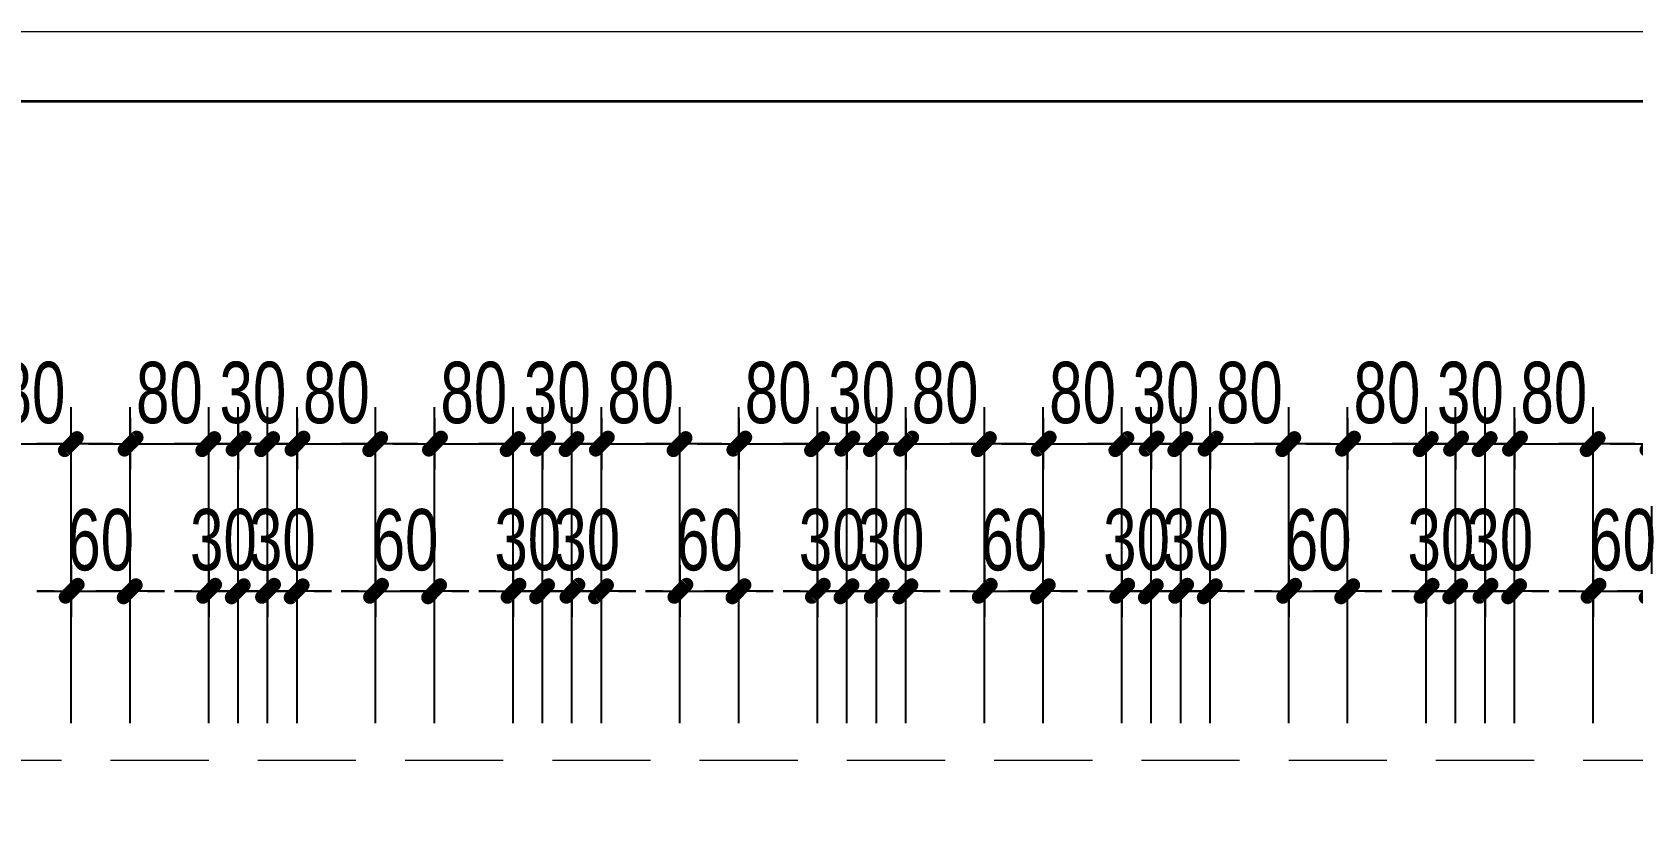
# Model space of a CAD drawing. Header units: inches. Extents: x 88947 to 296847, y 35049 to 161062.
# Drawn here: x 210032 to 211662, y 76143 to 76963 of the extents above; entities that cross this region are included whole.
import ezdxf

# ---------------------------------------------------------------- set-up
doc = ezdxf.new("R2010")
doc.units = ezdxf.units.IN
doc.header["$MEASUREMENT"] = 0
doc.header["$PDMODE"] = 1
doc.linetypes.add('DASHED', pattern=[0.75, 0.5, -0.25])
for name, color, linetype, lineweight in [('A-Dims', 145, 'Continuous', 25), ('A-Text', 30, 'Continuous', 9), ('A-Wall', 2, 'Continuous', 35), ('DIM', 7, 'Continuous', 25), ('KHUNG 2', 144, 'Continuous', 18)]:
    doc.layers.add(name, color=color, linetype=linetype, lineweight=lineweight)
doc.styles.add('VNI-HELVE-CONDENSE', font='VNARIAL.TTF', dxfattribs={"width": 0.7})
doc.dimstyles.new('TAS-50', dxfattribs={"dimscale": 25, "dimtxt": 2.5, "dimasz": 0.7, "dimexe": 1.5, "dimexo": 1.5, "dimgap": 0.8, "dimtad": 1, "dimdec": 0, "dimzin": 3, "dimdsep": 46, "dimtxsty": 'VNI-HELVE-CONDENSE', "dimblk": 'TICK', "dimcen": 2.5, "dimclrt": 71, "dimazin": 2, "dimtfac": 0.75, "dimtdec": 0, "dimtix": 1, "dimtmove": 2, "dimatfit": 2, "dimldrblk": 'TICK123', "dimfxl": 1.5, "dimtolj": 1, "dimtzin": 0, "dimarcsym": 0})

# ---------------------------------------------------------------- blocks, each defined once
blk = doc.blocks.new('khung ten')
at = {"layer": 'A-Wall', "ltscale": 0.7}
blk.add_lwpolyline([(267204.1, -219099.4), (305804.1, -219099.4), (305804.1, -190799.4), (267204.1, -190799.4)], close=True, dxfattribs=at)
at = {"layer": 'KHUNG 2', "ltscale": 0.7}
blk.add_lwpolyline([(267004.1, -219299.4), (306004.1, -219299.4), (306004.1, -190599.4), (267004.1, -190599.4)], close=True, dxfattribs=at)
blk = doc.blocks.new('TICK')
at = {"layer": 'A-Dims', "color": 1}
for p, q in [((0, 1.5), (0, -1.5)), ((-2, 0), (2, 0))]:
    blk.add_line(p, q, dxfattribs=at)
at = {"layer": 'A-Dims', "color": 1, "const_width": 0.788}
blk.add_lwpolyline([(-0.334, -0.349), (0.383, 0.378)], dxfattribs=at)
at = {"layer": 'A-Dims', "color": 1, "const_width": 0.394}
for points in [[(0.244, 0.517, -0.414214), (0.523, 0.517, -1)], [(0.523, 0.517, -0.414214), (0.523, 0.238, -1)], [(-0.473, -0.21, 0.414214), (-0.473, -0.488, 1)], [(-0.473, -0.488, 0.414214), (-0.195, -0.488, 1)]]:
    blk.add_lwpolyline(points, format="xyb", dxfattribs=at)
blk = doc.blocks.new('*D1292')
at = {"layer": 'Defpoints', "color": 0}
for p in [(210072.2, 76542.8), (209992.2, 76220.5), (210072.2, 76220.5)]:
    blk.add_point(p, dxfattribs=at)
at = {"layer": 'DIM', "color": 0, "lineweight": -2}
for p, q in [((209992.2, 76258), (209992.2, 76580.3)), ((210072.2, 76258), (210072.2, 76580.3)), ((209974.7, 76542.8), (209957.2, 76542.8)), ((209992.2, 76542.8), (210072.2, 76542.8)), ((210089.7, 76542.8), (210107.2, 76542.8))]:
    blk.add_line(p, q, dxfattribs=at)
at = {"layer": 'DIM', "color": 0, "lineweight": -2, "xscale": 17.5, "yscale": 17.5, "zscale": 17.5}
blk.add_blockref('TICK', (209992.2, 76542.8), dxfattribs=at)
at = {"layer": 'DIM', "color": 0, "lineweight": -2, "xscale": 17.5, "yscale": 17.5, "zscale": 17.5, "rotation": 180}
blk.add_blockref('TICK', (210072.2, 76542.8), dxfattribs=at)
at = {"layer": 'DIM', "color": 71, "insert": (210032.2, 76594.7), "char_height": 62.5, "attachment_point": 5, "style": 'VNI-HELVE-CONDENSE'}
blk.add_mtext('\\A1;80', dxfattribs=at)
blk = doc.blocks.new('TICK123')
at = {"layer": 'A-Dims', "color": 1}
blk.add_lwpolyline([(0.046, 0, 0, 0.84, 0), (-2.111, 0, 8.4, 8.4, 0)], format="xyseb", dxfattribs=at)
blk = doc.blocks.new('*D1293')
at = {"layer": 'Defpoints', "color": 0}
for p in [(210242.2, 76392.8), (210212.2, 76220.5), (210242.2, 76220.5)]:
    blk.add_point(p, dxfattribs=at)
at = {"layer": 'DIM', "color": 0, "lineweight": -2}
for p, q in [((210212.2, 76258), (210212.2, 76430.3)), ((210242.2, 76258), (210242.2, 76430.3)), ((210194.7, 76392.8), (210177.2, 76392.8)), ((210212.2, 76392.8), (210242.2, 76392.8)), ((210259.7, 76392.8), (210277.2, 76392.8))]:
    blk.add_line(p, q, dxfattribs=at)
at = {"layer": 'DIM', "color": 0, "lineweight": -2, "xscale": 17.5, "yscale": 17.5, "zscale": 17.5}
blk.add_blockref('TICK', (210212.2, 76392.8), dxfattribs=at)
at = {"layer": 'DIM', "color": 0, "lineweight": -2, "xscale": 17.5, "yscale": 17.5, "zscale": 17.5, "rotation": 180}
blk.add_blockref('TICK', (210242.2, 76392.8), dxfattribs=at)
at = {"layer": 'DIM', "color": 71, "insert": (210227.2, 76444.8), "char_height": 62.5, "attachment_point": 5, "style": 'VNI-HELVE-CONDENSE'}
blk.add_mtext('\\A1;30', dxfattribs=at)
blk = doc.blocks.new('*D1294')
at = {"layer": 'Defpoints', "color": 0}
for p in [(210302.2, 76392.8), (210272.2, 76220.5), (210302.2, 76220.5)]:
    blk.add_point(p, dxfattribs=at)
at = {"layer": 'DIM', "color": 0, "lineweight": -2}
for p, q in [((210272.2, 76258), (210272.2, 76430.3)), ((210302.2, 76258), (210302.2, 76430.3)), ((210254.7, 76392.8), (210237.2, 76392.8)), ((210272.2, 76392.8), (210302.2, 76392.8)), ((210319.7, 76392.8), (210337.2, 76392.8))]:
    blk.add_line(p, q, dxfattribs=at)
at = {"layer": 'DIM', "color": 0, "lineweight": -2, "xscale": 17.5, "yscale": 17.5, "zscale": 17.5}
blk.add_blockref('TICK', (210272.2, 76392.8), dxfattribs=at)
at = {"layer": 'DIM', "color": 0, "lineweight": -2, "xscale": 17.5, "yscale": 17.5, "zscale": 17.5, "rotation": 180}
blk.add_blockref('TICK', (210302.2, 76392.8), dxfattribs=at)
at = {"layer": 'DIM', "color": 71, "insert": (210287.2, 76444.8), "char_height": 62.5, "attachment_point": 5, "style": 'VNI-HELVE-CONDENSE'}
blk.add_mtext('\\A1;30', dxfattribs=at)
blk = doc.blocks.new('*D1295')
at = {"layer": 'Defpoints', "color": 0}
for p in [(210382.2, 76542.8), (210302.2, 76220.5), (210382.2, 76220.5)]:
    blk.add_point(p, dxfattribs=at)
at = {"layer": 'DIM', "color": 0, "lineweight": -2}
for p, q in [((210302.2, 76258), (210302.2, 76580.3)), ((210382.2, 76258), (210382.2, 76580.3)), ((210284.7, 76542.8), (210267.2, 76542.8)), ((210302.2, 76542.8), (210382.2, 76542.8)), ((210399.7, 76542.8), (210417.2, 76542.8))]:
    blk.add_line(p, q, dxfattribs=at)
at = {"layer": 'DIM', "color": 0, "lineweight": -2, "xscale": 17.5, "yscale": 17.5, "zscale": 17.5}
blk.add_blockref('TICK', (210302.2, 76542.8), dxfattribs=at)
at = {"layer": 'DIM', "color": 0, "lineweight": -2, "xscale": 17.5, "yscale": 17.5, "zscale": 17.5, "rotation": 180}
blk.add_blockref('TICK', (210382.2, 76542.8), dxfattribs=at)
at = {"layer": 'DIM', "color": 71, "insert": (210342.2, 76594.7), "char_height": 62.5, "attachment_point": 5, "style": 'VNI-HELVE-CONDENSE'}
blk.add_mtext('\\A1;80', dxfattribs=at)
blk = doc.blocks.new('*D1296')
at = {"layer": 'Defpoints', "color": 0}
for p in [(210552.2, 76392.8), (210522.2, 76220.5), (210552.2, 76220.5)]:
    blk.add_point(p, dxfattribs=at)
at = {"layer": 'DIM', "color": 0, "lineweight": -2}
for p, q in [((210522.2, 76258), (210522.2, 76430.3)), ((210552.2, 76258), (210552.2, 76430.3)), ((210504.7, 76392.8), (210487.2, 76392.8)), ((210522.2, 76392.8), (210552.2, 76392.8)), ((210569.7, 76392.8), (210587.2, 76392.8))]:
    blk.add_line(p, q, dxfattribs=at)
at = {"layer": 'DIM', "color": 0, "lineweight": -2, "xscale": 17.5, "yscale": 17.5, "zscale": 17.5}
blk.add_blockref('TICK', (210522.2, 76392.8), dxfattribs=at)
at = {"layer": 'DIM', "color": 0, "lineweight": -2, "xscale": 17.5, "yscale": 17.5, "zscale": 17.5, "rotation": 180}
blk.add_blockref('TICK', (210552.2, 76392.8), dxfattribs=at)
at = {"layer": 'DIM', "color": 71, "insert": (210537.2, 76444.8), "char_height": 62.5, "attachment_point": 5, "style": 'VNI-HELVE-CONDENSE'}
blk.add_mtext('\\A1;30', dxfattribs=at)
blk = doc.blocks.new('*D1297')
at = {"layer": 'Defpoints', "color": 0}
for p in [(210612.2, 76392.8), (210582.2, 76220.5), (210612.2, 76220.5)]:
    blk.add_point(p, dxfattribs=at)
at = {"layer": 'DIM', "color": 0, "lineweight": -2}
for p, q in [((210582.2, 76258), (210582.2, 76430.3)), ((210612.2, 76258), (210612.2, 76430.3)), ((210564.7, 76392.8), (210547.2, 76392.8)), ((210582.2, 76392.8), (210612.2, 76392.8)), ((210629.7, 76392.8), (210647.2, 76392.8))]:
    blk.add_line(p, q, dxfattribs=at)
at = {"layer": 'DIM', "color": 0, "lineweight": -2, "xscale": 17.5, "yscale": 17.5, "zscale": 17.5}
blk.add_blockref('TICK', (210582.2, 76392.8), dxfattribs=at)
at = {"layer": 'DIM', "color": 0, "lineweight": -2, "xscale": 17.5, "yscale": 17.5, "zscale": 17.5, "rotation": 180}
blk.add_blockref('TICK', (210612.2, 76392.8), dxfattribs=at)
at = {"layer": 'DIM', "color": 71, "insert": (210597.2, 76444.8), "char_height": 62.5, "attachment_point": 5, "style": 'VNI-HELVE-CONDENSE'}
blk.add_mtext('\\A1;30', dxfattribs=at)
blk = doc.blocks.new('*D1298')
at = {"layer": 'Defpoints', "color": 0}
for p in [(210692.2, 76542.8), (210612.2, 76220.5), (210692.2, 76220.5)]:
    blk.add_point(p, dxfattribs=at)
at = {"layer": 'DIM', "color": 0, "lineweight": -2}
for p, q in [((210612.2, 76258), (210612.2, 76580.3)), ((210692.2, 76258), (210692.2, 76580.3)), ((210594.7, 76542.8), (210577.2, 76542.8)), ((210612.2, 76542.8), (210692.2, 76542.8)), ((210709.7, 76542.8), (210727.2, 76542.8))]:
    blk.add_line(p, q, dxfattribs=at)
at = {"layer": 'DIM', "color": 0, "lineweight": -2, "xscale": 17.5, "yscale": 17.5, "zscale": 17.5}
blk.add_blockref('TICK', (210612.2, 76542.8), dxfattribs=at)
at = {"layer": 'DIM', "color": 0, "lineweight": -2, "xscale": 17.5, "yscale": 17.5, "zscale": 17.5, "rotation": 180}
blk.add_blockref('TICK', (210692.2, 76542.8), dxfattribs=at)
at = {"layer": 'DIM', "color": 71, "insert": (210652.2, 76594.7), "char_height": 62.5, "attachment_point": 5, "style": 'VNI-HELVE-CONDENSE'}
blk.add_mtext('\\A1;80', dxfattribs=at)
blk = doc.blocks.new('*D1299')
at = {"layer": 'Defpoints', "color": 0}
for p in [(210862.2, 76392.8), (210832.2, 76220.5), (210862.2, 76220.5)]:
    blk.add_point(p, dxfattribs=at)
at = {"layer": 'DIM', "color": 0, "lineweight": -2}
for p, q in [((210832.2, 76258), (210832.2, 76430.3)), ((210862.2, 76258), (210862.2, 76430.3)), ((210814.7, 76392.8), (210797.2, 76392.8)), ((210832.2, 76392.8), (210862.2, 76392.8)), ((210879.7, 76392.8), (210897.2, 76392.8))]:
    blk.add_line(p, q, dxfattribs=at)
at = {"layer": 'DIM', "color": 0, "lineweight": -2, "xscale": 17.5, "yscale": 17.5, "zscale": 17.5}
blk.add_blockref('TICK', (210832.2, 76392.8), dxfattribs=at)
at = {"layer": 'DIM', "color": 0, "lineweight": -2, "xscale": 17.5, "yscale": 17.5, "zscale": 17.5, "rotation": 180}
blk.add_blockref('TICK', (210862.2, 76392.8), dxfattribs=at)
at = {"layer": 'DIM', "color": 71, "insert": (210847.2, 76444.8), "char_height": 62.5, "attachment_point": 5, "style": 'VNI-HELVE-CONDENSE'}
blk.add_mtext('\\A1;30', dxfattribs=at)
blk = doc.blocks.new('*D1300')
at = {"layer": 'Defpoints', "color": 0}
for p in [(210922.2, 76392.8), (210892.2, 76220.5), (210922.2, 76220.5)]:
    blk.add_point(p, dxfattribs=at)
at = {"layer": 'DIM', "color": 0, "lineweight": -2}
for p, q in [((210892.2, 76258), (210892.2, 76430.3)), ((210922.2, 76258), (210922.2, 76430.3)), ((210874.7, 76392.8), (210857.2, 76392.8)), ((210892.2, 76392.8), (210922.2, 76392.8)), ((210939.7, 76392.8), (210957.2, 76392.8))]:
    blk.add_line(p, q, dxfattribs=at)
at = {"layer": 'DIM', "color": 0, "lineweight": -2, "xscale": 17.5, "yscale": 17.5, "zscale": 17.5}
blk.add_blockref('TICK', (210892.2, 76392.8), dxfattribs=at)
at = {"layer": 'DIM', "color": 0, "lineweight": -2, "xscale": 17.5, "yscale": 17.5, "zscale": 17.5, "rotation": 180}
blk.add_blockref('TICK', (210922.2, 76392.8), dxfattribs=at)
at = {"layer": 'DIM', "color": 71, "insert": (210907.2, 76444.8), "char_height": 62.5, "attachment_point": 5, "style": 'VNI-HELVE-CONDENSE'}
blk.add_mtext('\\A1;30', dxfattribs=at)
blk = doc.blocks.new('*D1301')
at = {"layer": 'Defpoints', "color": 0}
for p in [(211002.2, 76542.8), (210922.2, 76220.5), (211002.2, 76220.5)]:
    blk.add_point(p, dxfattribs=at)
at = {"layer": 'DIM', "color": 0, "lineweight": -2}
for p, q in [((210922.2, 76258), (210922.2, 76580.3)), ((211002.2, 76258), (211002.2, 76580.3)), ((210904.7, 76542.8), (210887.2, 76542.8)), ((210922.2, 76542.8), (211002.2, 76542.8)), ((211019.7, 76542.8), (211037.2, 76542.8))]:
    blk.add_line(p, q, dxfattribs=at)
at = {"layer": 'DIM', "color": 0, "lineweight": -2, "xscale": 17.5, "yscale": 17.5, "zscale": 17.5}
blk.add_blockref('TICK', (210922.2, 76542.8), dxfattribs=at)
at = {"layer": 'DIM', "color": 0, "lineweight": -2, "xscale": 17.5, "yscale": 17.5, "zscale": 17.5, "rotation": 180}
blk.add_blockref('TICK', (211002.2, 76542.8), dxfattribs=at)
at = {"layer": 'DIM', "color": 71, "insert": (210962.2, 76594.7), "char_height": 62.5, "attachment_point": 5, "style": 'VNI-HELVE-CONDENSE'}
blk.add_mtext('\\A1;80', dxfattribs=at)
blk = doc.blocks.new('*D1302')
at = {"layer": 'Defpoints', "color": 0}
for p in [(211172.2, 76392.8), (211142.2, 76220.5), (211172.2, 76220.5)]:
    blk.add_point(p, dxfattribs=at)
at = {"layer": 'DIM', "color": 0, "lineweight": -2}
for p, q in [((211142.2, 76258), (211142.2, 76430.3)), ((211172.2, 76258), (211172.2, 76430.3)), ((211124.7, 76392.8), (211107.2, 76392.8)), ((211142.2, 76392.8), (211172.2, 76392.8)), ((211189.7, 76392.8), (211207.2, 76392.8))]:
    blk.add_line(p, q, dxfattribs=at)
at = {"layer": 'DIM', "color": 0, "lineweight": -2, "xscale": 17.5, "yscale": 17.5, "zscale": 17.5}
blk.add_blockref('TICK', (211142.2, 76392.8), dxfattribs=at)
at = {"layer": 'DIM', "color": 0, "lineweight": -2, "xscale": 17.5, "yscale": 17.5, "zscale": 17.5, "rotation": 180}
blk.add_blockref('TICK', (211172.2, 76392.8), dxfattribs=at)
at = {"layer": 'DIM', "color": 71, "insert": (211157.2, 76444.8), "char_height": 62.5, "attachment_point": 5, "style": 'VNI-HELVE-CONDENSE'}
blk.add_mtext('\\A1;30', dxfattribs=at)
blk = doc.blocks.new('*D1303')
at = {"layer": 'Defpoints', "color": 0}
for p in [(211232.2, 76392.8), (211202.2, 76220.5), (211232.2, 76220.5)]:
    blk.add_point(p, dxfattribs=at)
at = {"layer": 'DIM', "color": 0, "lineweight": -2}
for p, q in [((211202.2, 76258), (211202.2, 76430.3)), ((211232.2, 76258), (211232.2, 76430.3)), ((211184.7, 76392.8), (211167.2, 76392.8)), ((211202.2, 76392.8), (211232.2, 76392.8)), ((211249.7, 76392.8), (211267.2, 76392.8))]:
    blk.add_line(p, q, dxfattribs=at)
at = {"layer": 'DIM', "color": 0, "lineweight": -2, "xscale": 17.5, "yscale": 17.5, "zscale": 17.5}
blk.add_blockref('TICK', (211202.2, 76392.8), dxfattribs=at)
at = {"layer": 'DIM', "color": 0, "lineweight": -2, "xscale": 17.5, "yscale": 17.5, "zscale": 17.5, "rotation": 180}
blk.add_blockref('TICK', (211232.2, 76392.8), dxfattribs=at)
at = {"layer": 'DIM', "color": 71, "insert": (211217.2, 76444.8), "char_height": 62.5, "attachment_point": 5, "style": 'VNI-HELVE-CONDENSE'}
blk.add_mtext('\\A1;30', dxfattribs=at)
blk = doc.blocks.new('*D1304')
at = {"layer": 'Defpoints', "color": 0}
for p in [(211312.2, 76542.8), (211232.2, 76220.5), (211312.2, 76220.5)]:
    blk.add_point(p, dxfattribs=at)
at = {"layer": 'DIM', "color": 0, "lineweight": -2}
for p, q in [((211232.2, 76258), (211232.2, 76580.3)), ((211312.2, 76258), (211312.2, 76580.3)), ((211214.7, 76542.8), (211197.2, 76542.8)), ((211232.2, 76542.8), (211312.2, 76542.8)), ((211329.7, 76542.8), (211347.2, 76542.8))]:
    blk.add_line(p, q, dxfattribs=at)
at = {"layer": 'DIM', "color": 0, "lineweight": -2, "xscale": 17.5, "yscale": 17.5, "zscale": 17.5}
blk.add_blockref('TICK', (211232.2, 76542.8), dxfattribs=at)
at = {"layer": 'DIM', "color": 0, "lineweight": -2, "xscale": 17.5, "yscale": 17.5, "zscale": 17.5, "rotation": 180}
blk.add_blockref('TICK', (211312.2, 76542.8), dxfattribs=at)
at = {"layer": 'DIM', "color": 71, "insert": (211272.2, 76594.7), "char_height": 62.5, "attachment_point": 5, "style": 'VNI-HELVE-CONDENSE'}
blk.add_mtext('\\A1;80', dxfattribs=at)
blk = doc.blocks.new('*D1305')
at = {"layer": 'Defpoints', "color": 0}
for p in [(211482.2, 76392.8), (211452.2, 76220.5), (211482.2, 76220.5)]:
    blk.add_point(p, dxfattribs=at)
at = {"layer": 'DIM', "color": 0, "lineweight": -2}
for p, q in [((211452.2, 76258), (211452.2, 76430.3)), ((211482.2, 76258), (211482.2, 76430.3)), ((211434.7, 76392.8), (211417.2, 76392.8)), ((211452.2, 76392.8), (211482.2, 76392.8)), ((211499.7, 76392.8), (211517.2, 76392.8))]:
    blk.add_line(p, q, dxfattribs=at)
at = {"layer": 'DIM', "color": 0, "lineweight": -2, "xscale": 17.5, "yscale": 17.5, "zscale": 17.5}
blk.add_blockref('TICK', (211452.2, 76392.8), dxfattribs=at)
at = {"layer": 'DIM', "color": 0, "lineweight": -2, "xscale": 17.5, "yscale": 17.5, "zscale": 17.5, "rotation": 180}
blk.add_blockref('TICK', (211482.2, 76392.8), dxfattribs=at)
at = {"layer": 'DIM', "color": 71, "insert": (211467.2, 76444.8), "char_height": 62.5, "attachment_point": 5, "style": 'VNI-HELVE-CONDENSE'}
blk.add_mtext('\\A1;30', dxfattribs=at)
blk = doc.blocks.new('*D1306')
at = {"layer": 'Defpoints', "color": 0}
for p in [(211542.2, 76392.8), (211512.2, 76220.5), (211542.2, 76220.5)]:
    blk.add_point(p, dxfattribs=at)
at = {"layer": 'DIM', "color": 0, "lineweight": -2}
for p, q in [((211512.2, 76258), (211512.2, 76430.3)), ((211542.2, 76258), (211542.2, 76430.3)), ((211494.7, 76392.8), (211477.2, 76392.8)), ((211512.2, 76392.8), (211542.2, 76392.8)), ((211559.7, 76392.8), (211577.2, 76392.8))]:
    blk.add_line(p, q, dxfattribs=at)
at = {"layer": 'DIM', "color": 0, "lineweight": -2, "xscale": 17.5, "yscale": 17.5, "zscale": 17.5}
blk.add_blockref('TICK', (211512.2, 76392.8), dxfattribs=at)
at = {"layer": 'DIM', "color": 0, "lineweight": -2, "xscale": 17.5, "yscale": 17.5, "zscale": 17.5, "rotation": 180}
blk.add_blockref('TICK', (211542.2, 76392.8), dxfattribs=at)
at = {"layer": 'DIM', "color": 71, "insert": (211527.2, 76444.8), "char_height": 62.5, "attachment_point": 5, "style": 'VNI-HELVE-CONDENSE'}
blk.add_mtext('\\A1;30', dxfattribs=at)
blk = doc.blocks.new('*D1307')
at = {"layer": 'Defpoints', "color": 0}
for p in [(211622.2, 76542.8), (211542.2, 76220.5), (211622.2, 76220.5)]:
    blk.add_point(p, dxfattribs=at)
at = {"layer": 'DIM', "color": 0, "lineweight": -2}
for p, q in [((211542.2, 76258), (211542.2, 76580.3)), ((211622.2, 76258), (211622.2, 76580.3)), ((211524.7, 76542.8), (211507.2, 76542.8)), ((211542.2, 76542.8), (211622.2, 76542.8)), ((211639.7, 76542.8), (211657.2, 76542.8))]:
    blk.add_line(p, q, dxfattribs=at)
at = {"layer": 'DIM', "color": 0, "lineweight": -2, "xscale": 17.5, "yscale": 17.5, "zscale": 17.5}
blk.add_blockref('TICK', (211542.2, 76542.8), dxfattribs=at)
at = {"layer": 'DIM', "color": 0, "lineweight": -2, "xscale": 17.5, "yscale": 17.5, "zscale": 17.5, "rotation": 180}
blk.add_blockref('TICK', (211622.2, 76542.8), dxfattribs=at)
at = {"layer": 'DIM', "color": 71, "insert": (211582.2, 76594.7), "char_height": 62.5, "attachment_point": 5, "style": 'VNI-HELVE-CONDENSE'}
blk.add_mtext('\\A1;80', dxfattribs=at)
blk = doc.blocks.new('*D1320')
at = {"layer": 'Defpoints', "color": 0}
for p in [(210132.2, 76392.8), (210072.2, 76220.5), (210132.2, 76220.5)]:
    blk.add_point(p, dxfattribs=at)
at = {"layer": 'DIM', "color": 0, "lineweight": -2}
for p, q in [((210072.2, 76258), (210072.2, 76430.3)), ((210132.2, 76258), (210132.2, 76430.3)), ((210054.7, 76392.8), (210037.2, 76392.8)), ((210072.2, 76392.8), (210132.2, 76392.8)), ((210149.7, 76392.8), (210167.2, 76392.8))]:
    blk.add_line(p, q, dxfattribs=at)
at = {"layer": 'DIM', "color": 0, "lineweight": -2, "xscale": 17.5, "yscale": 17.5, "zscale": 17.5}
blk.add_blockref('TICK', (210072.2, 76392.8), dxfattribs=at)
at = {"layer": 'DIM', "color": 0, "lineweight": -2, "xscale": 17.5, "yscale": 17.5, "zscale": 17.5, "rotation": 180}
blk.add_blockref('TICK', (210132.2, 76392.8), dxfattribs=at)
at = {"layer": 'DIM', "color": 71, "insert": (210102.2, 76444.7), "char_height": 62.5, "attachment_point": 5, "style": 'VNI-HELVE-CONDENSE'}
blk.add_mtext('\\A1;60', dxfattribs=at)
blk = doc.blocks.new('*D1321')
at = {"layer": 'Defpoints', "color": 0}
for p in [(210272.2, 76542.8), (210242.2, 76220.5), (210272.2, 76220.5)]:
    blk.add_point(p, dxfattribs=at)
at = {"layer": 'DIM', "color": 0, "lineweight": -2}
for p, q in [((210242.2, 76258), (210242.2, 76580.3)), ((210272.2, 76258), (210272.2, 76580.3)), ((210224.7, 76542.8), (210207.2, 76542.8)), ((210242.2, 76542.8), (210272.2, 76542.8)), ((210289.7, 76542.8), (210307.2, 76542.8))]:
    blk.add_line(p, q, dxfattribs=at)
at = {"layer": 'DIM', "color": 0, "lineweight": -2, "xscale": 17.5, "yscale": 17.5, "zscale": 17.5}
blk.add_blockref('TICK', (210242.2, 76542.8), dxfattribs=at)
at = {"layer": 'DIM', "color": 0, "lineweight": -2, "xscale": 17.5, "yscale": 17.5, "zscale": 17.5, "rotation": 180}
blk.add_blockref('TICK', (210272.2, 76542.8), dxfattribs=at)
at = {"layer": 'DIM', "color": 71, "insert": (210257.2, 76594.8), "char_height": 62.5, "attachment_point": 5, "style": 'VNI-HELVE-CONDENSE'}
blk.add_mtext('\\A1;30', dxfattribs=at)
blk = doc.blocks.new('*D1322')
at = {"layer": 'Defpoints', "color": 0}
for p in [(210212.2, 76542.8), (210132.2, 76220.5), (210212.2, 76220.5)]:
    blk.add_point(p, dxfattribs=at)
at = {"layer": 'DIM', "color": 0, "lineweight": -2}
for p, q in [((210132.2, 76258), (210132.2, 76580.3)), ((210212.2, 76258), (210212.2, 76580.3)), ((210114.7, 76542.8), (210097.2, 76542.8)), ((210132.2, 76542.8), (210212.2, 76542.8)), ((210229.7, 76542.8), (210247.2, 76542.8))]:
    blk.add_line(p, q, dxfattribs=at)
at = {"layer": 'DIM', "color": 0, "lineweight": -2, "xscale": 17.5, "yscale": 17.5, "zscale": 17.5}
blk.add_blockref('TICK', (210132.2, 76542.8), dxfattribs=at)
at = {"layer": 'DIM', "color": 0, "lineweight": -2, "xscale": 17.5, "yscale": 17.5, "zscale": 17.5, "rotation": 180}
blk.add_blockref('TICK', (210212.2, 76542.8), dxfattribs=at)
at = {"layer": 'DIM', "color": 71, "insert": (210172.2, 76594.7), "char_height": 62.5, "attachment_point": 5, "style": 'VNI-HELVE-CONDENSE'}
blk.add_mtext('\\A1;80', dxfattribs=at)
blk = doc.blocks.new('*D1323')
at = {"layer": 'Defpoints', "color": 0}
for p in [(210442.2, 76392.8), (210382.2, 76220.5), (210442.2, 76220.5)]:
    blk.add_point(p, dxfattribs=at)
at = {"layer": 'DIM', "color": 0, "lineweight": -2}
for p, q in [((210382.2, 76258), (210382.2, 76430.3)), ((210442.2, 76258), (210442.2, 76430.3)), ((210364.7, 76392.8), (210347.2, 76392.8)), ((210382.2, 76392.8), (210442.2, 76392.8)), ((210459.7, 76392.8), (210477.2, 76392.8))]:
    blk.add_line(p, q, dxfattribs=at)
at = {"layer": 'DIM', "color": 0, "lineweight": -2, "xscale": 17.5, "yscale": 17.5, "zscale": 17.5}
blk.add_blockref('TICK', (210382.2, 76392.8), dxfattribs=at)
at = {"layer": 'DIM', "color": 0, "lineweight": -2, "xscale": 17.5, "yscale": 17.5, "zscale": 17.5, "rotation": 180}
blk.add_blockref('TICK', (210442.2, 76392.8), dxfattribs=at)
at = {"layer": 'DIM', "color": 71, "insert": (210412.2, 76444.7), "char_height": 62.5, "attachment_point": 5, "style": 'VNI-HELVE-CONDENSE'}
blk.add_mtext('\\A1;60', dxfattribs=at)
blk = doc.blocks.new('*D1324')
at = {"layer": 'Defpoints', "color": 0}
for p in [(210582.2, 76542.8), (210552.2, 76220.5), (210582.2, 76220.5)]:
    blk.add_point(p, dxfattribs=at)
at = {"layer": 'DIM', "color": 0, "lineweight": -2}
for p, q in [((210552.2, 76258), (210552.2, 76580.3)), ((210582.2, 76258), (210582.2, 76580.3)), ((210534.7, 76542.8), (210517.2, 76542.8)), ((210552.2, 76542.8), (210582.2, 76542.8)), ((210599.7, 76542.8), (210617.2, 76542.8))]:
    blk.add_line(p, q, dxfattribs=at)
at = {"layer": 'DIM', "color": 0, "lineweight": -2, "xscale": 17.5, "yscale": 17.5, "zscale": 17.5}
blk.add_blockref('TICK', (210552.2, 76542.8), dxfattribs=at)
at = {"layer": 'DIM', "color": 0, "lineweight": -2, "xscale": 17.5, "yscale": 17.5, "zscale": 17.5, "rotation": 180}
blk.add_blockref('TICK', (210582.2, 76542.8), dxfattribs=at)
at = {"layer": 'DIM', "color": 71, "insert": (210567.2, 76594.8), "char_height": 62.5, "attachment_point": 5, "style": 'VNI-HELVE-CONDENSE'}
blk.add_mtext('\\A1;30', dxfattribs=at)
blk = doc.blocks.new('*D1325')
at = {"layer": 'Defpoints', "color": 0}
for p in [(210522.2, 76542.8), (210442.2, 76220.5), (210522.2, 76220.5)]:
    blk.add_point(p, dxfattribs=at)
at = {"layer": 'DIM', "color": 0, "lineweight": -2}
for p, q in [((210442.2, 76258), (210442.2, 76580.3)), ((210522.2, 76258), (210522.2, 76580.3)), ((210424.7, 76542.8), (210407.2, 76542.8)), ((210442.2, 76542.8), (210522.2, 76542.8)), ((210539.7, 76542.8), (210557.2, 76542.8))]:
    blk.add_line(p, q, dxfattribs=at)
at = {"layer": 'DIM', "color": 0, "lineweight": -2, "xscale": 17.5, "yscale": 17.5, "zscale": 17.5}
blk.add_blockref('TICK', (210442.2, 76542.8), dxfattribs=at)
at = {"layer": 'DIM', "color": 0, "lineweight": -2, "xscale": 17.5, "yscale": 17.5, "zscale": 17.5, "rotation": 180}
blk.add_blockref('TICK', (210522.2, 76542.8), dxfattribs=at)
at = {"layer": 'DIM', "color": 71, "insert": (210482.2, 76594.7), "char_height": 62.5, "attachment_point": 5, "style": 'VNI-HELVE-CONDENSE'}
blk.add_mtext('\\A1;80', dxfattribs=at)
blk = doc.blocks.new('*D1326')
at = {"layer": 'Defpoints', "color": 0}
for p in [(210752.2, 76392.8), (210692.2, 76220.5), (210752.2, 76220.5)]:
    blk.add_point(p, dxfattribs=at)
at = {"layer": 'DIM', "color": 0, "lineweight": -2}
for p, q in [((210692.2, 76258), (210692.2, 76430.3)), ((210752.2, 76258), (210752.2, 76430.3)), ((210674.7, 76392.8), (210657.2, 76392.8)), ((210692.2, 76392.8), (210752.2, 76392.8)), ((210769.7, 76392.8), (210787.2, 76392.8))]:
    blk.add_line(p, q, dxfattribs=at)
at = {"layer": 'DIM', "color": 0, "lineweight": -2, "xscale": 17.5, "yscale": 17.5, "zscale": 17.5}
blk.add_blockref('TICK', (210692.2, 76392.8), dxfattribs=at)
at = {"layer": 'DIM', "color": 0, "lineweight": -2, "xscale": 17.5, "yscale": 17.5, "zscale": 17.5, "rotation": 180}
blk.add_blockref('TICK', (210752.2, 76392.8), dxfattribs=at)
at = {"layer": 'DIM', "color": 71, "insert": (210722.2, 76444.7), "char_height": 62.5, "attachment_point": 5, "style": 'VNI-HELVE-CONDENSE'}
blk.add_mtext('\\A1;60', dxfattribs=at)
blk = doc.blocks.new('*D1327')
at = {"layer": 'Defpoints', "color": 0}
for p in [(210892.2, 76542.8), (210862.2, 76220.5), (210892.2, 76220.5)]:
    blk.add_point(p, dxfattribs=at)
at = {"layer": 'DIM', "color": 0, "lineweight": -2}
for p, q in [((210862.2, 76258), (210862.2, 76580.3)), ((210892.2, 76258), (210892.2, 76580.3)), ((210844.7, 76542.8), (210827.2, 76542.8)), ((210862.2, 76542.8), (210892.2, 76542.8)), ((210909.7, 76542.8), (210927.2, 76542.8))]:
    blk.add_line(p, q, dxfattribs=at)
at = {"layer": 'DIM', "color": 0, "lineweight": -2, "xscale": 17.5, "yscale": 17.5, "zscale": 17.5}
blk.add_blockref('TICK', (210862.2, 76542.8), dxfattribs=at)
at = {"layer": 'DIM', "color": 0, "lineweight": -2, "xscale": 17.5, "yscale": 17.5, "zscale": 17.5, "rotation": 180}
blk.add_blockref('TICK', (210892.2, 76542.8), dxfattribs=at)
at = {"layer": 'DIM', "color": 71, "insert": (210877.2, 76594.8), "char_height": 62.5, "attachment_point": 5, "style": 'VNI-HELVE-CONDENSE'}
blk.add_mtext('\\A1;30', dxfattribs=at)
blk = doc.blocks.new('*D1328')
at = {"layer": 'Defpoints', "color": 0}
for p in [(210832.2, 76542.8), (210752.2, 76220.5), (210832.2, 76220.5)]:
    blk.add_point(p, dxfattribs=at)
at = {"layer": 'DIM', "color": 0, "lineweight": -2}
for p, q in [((210752.2, 76258), (210752.2, 76580.3)), ((210832.2, 76258), (210832.2, 76580.3)), ((210734.7, 76542.8), (210717.2, 76542.8)), ((210752.2, 76542.8), (210832.2, 76542.8)), ((210849.7, 76542.8), (210867.2, 76542.8))]:
    blk.add_line(p, q, dxfattribs=at)
at = {"layer": 'DIM', "color": 0, "lineweight": -2, "xscale": 17.5, "yscale": 17.5, "zscale": 17.5}
blk.add_blockref('TICK', (210752.2, 76542.8), dxfattribs=at)
at = {"layer": 'DIM', "color": 0, "lineweight": -2, "xscale": 17.5, "yscale": 17.5, "zscale": 17.5, "rotation": 180}
blk.add_blockref('TICK', (210832.2, 76542.8), dxfattribs=at)
at = {"layer": 'DIM', "color": 71, "insert": (210792.2, 76594.7), "char_height": 62.5, "attachment_point": 5, "style": 'VNI-HELVE-CONDENSE'}
blk.add_mtext('\\A1;80', dxfattribs=at)
blk = doc.blocks.new('*D1329')
at = {"layer": 'Defpoints', "color": 0}
for p in [(211062.2, 76392.8), (211002.2, 76220.5), (211062.2, 76220.5)]:
    blk.add_point(p, dxfattribs=at)
at = {"layer": 'DIM', "color": 0, "lineweight": -2}
for p, q in [((211002.2, 76258), (211002.2, 76430.3)), ((211062.2, 76258), (211062.2, 76430.3)), ((210984.7, 76392.8), (210967.2, 76392.8)), ((211002.2, 76392.8), (211062.2, 76392.8)), ((211079.7, 76392.8), (211097.2, 76392.8))]:
    blk.add_line(p, q, dxfattribs=at)
at = {"layer": 'DIM', "color": 0, "lineweight": -2, "xscale": 17.5, "yscale": 17.5, "zscale": 17.5}
blk.add_blockref('TICK', (211002.2, 76392.8), dxfattribs=at)
at = {"layer": 'DIM', "color": 0, "lineweight": -2, "xscale": 17.5, "yscale": 17.5, "zscale": 17.5, "rotation": 180}
blk.add_blockref('TICK', (211062.2, 76392.8), dxfattribs=at)
at = {"layer": 'DIM', "color": 71, "insert": (211032.2, 76444.7), "char_height": 62.5, "attachment_point": 5, "style": 'VNI-HELVE-CONDENSE'}
blk.add_mtext('\\A1;60', dxfattribs=at)
blk = doc.blocks.new('*D1330')
at = {"layer": 'Defpoints', "color": 0}
for p in [(211202.2, 76542.8), (211172.2, 76220.5), (211202.2, 76220.5)]:
    blk.add_point(p, dxfattribs=at)
at = {"layer": 'DIM', "color": 0, "lineweight": -2}
for p, q in [((211172.2, 76258), (211172.2, 76580.3)), ((211202.2, 76258), (211202.2, 76580.3)), ((211154.7, 76542.8), (211137.2, 76542.8)), ((211172.2, 76542.8), (211202.2, 76542.8)), ((211219.7, 76542.8), (211237.2, 76542.8))]:
    blk.add_line(p, q, dxfattribs=at)
at = {"layer": 'DIM', "color": 0, "lineweight": -2, "xscale": 17.5, "yscale": 17.5, "zscale": 17.5}
blk.add_blockref('TICK', (211172.2, 76542.8), dxfattribs=at)
at = {"layer": 'DIM', "color": 0, "lineweight": -2, "xscale": 17.5, "yscale": 17.5, "zscale": 17.5, "rotation": 180}
blk.add_blockref('TICK', (211202.2, 76542.8), dxfattribs=at)
at = {"layer": 'DIM', "color": 71, "insert": (211187.2, 76594.8), "char_height": 62.5, "attachment_point": 5, "style": 'VNI-HELVE-CONDENSE'}
blk.add_mtext('\\A1;30', dxfattribs=at)
blk = doc.blocks.new('*D1331')
at = {"layer": 'Defpoints', "color": 0}
for p in [(211142.2, 76542.8), (211062.2, 76220.5), (211142.2, 76220.5)]:
    blk.add_point(p, dxfattribs=at)
at = {"layer": 'DIM', "color": 0, "lineweight": -2}
for p, q in [((211062.2, 76258), (211062.2, 76580.3)), ((211142.2, 76258), (211142.2, 76580.3)), ((211044.7, 76542.8), (211027.2, 76542.8)), ((211062.2, 76542.8), (211142.2, 76542.8)), ((211159.7, 76542.8), (211177.2, 76542.8))]:
    blk.add_line(p, q, dxfattribs=at)
at = {"layer": 'DIM', "color": 0, "lineweight": -2, "xscale": 17.5, "yscale": 17.5, "zscale": 17.5}
blk.add_blockref('TICK', (211062.2, 76542.8), dxfattribs=at)
at = {"layer": 'DIM', "color": 0, "lineweight": -2, "xscale": 17.5, "yscale": 17.5, "zscale": 17.5, "rotation": 180}
blk.add_blockref('TICK', (211142.2, 76542.8), dxfattribs=at)
at = {"layer": 'DIM', "color": 71, "insert": (211102.2, 76594.7), "char_height": 62.5, "attachment_point": 5, "style": 'VNI-HELVE-CONDENSE'}
blk.add_mtext('\\A1;80', dxfattribs=at)
blk = doc.blocks.new('*D1332')
at = {"layer": 'Defpoints', "color": 0}
for p in [(211372.2, 76392.8), (211312.2, 76220.5), (211372.2, 76220.5)]:
    blk.add_point(p, dxfattribs=at)
at = {"layer": 'DIM', "color": 0, "lineweight": -2}
for p, q in [((211312.2, 76258), (211312.2, 76430.3)), ((211372.2, 76258), (211372.2, 76430.3)), ((211294.7, 76392.8), (211277.2, 76392.8)), ((211312.2, 76392.8), (211372.2, 76392.8)), ((211389.7, 76392.8), (211407.2, 76392.8))]:
    blk.add_line(p, q, dxfattribs=at)
at = {"layer": 'DIM', "color": 0, "lineweight": -2, "xscale": 17.5, "yscale": 17.5, "zscale": 17.5}
blk.add_blockref('TICK', (211312.2, 76392.8), dxfattribs=at)
at = {"layer": 'DIM', "color": 0, "lineweight": -2, "xscale": 17.5, "yscale": 17.5, "zscale": 17.5, "rotation": 180}
blk.add_blockref('TICK', (211372.2, 76392.8), dxfattribs=at)
at = {"layer": 'DIM', "color": 71, "insert": (211342.2, 76444.7), "char_height": 62.5, "attachment_point": 5, "style": 'VNI-HELVE-CONDENSE'}
blk.add_mtext('\\A1;60', dxfattribs=at)
blk = doc.blocks.new('*D1333')
at = {"layer": 'Defpoints', "color": 0}
for p in [(211512.2, 76542.8), (211482.2, 76220.5), (211512.2, 76220.5)]:
    blk.add_point(p, dxfattribs=at)
at = {"layer": 'DIM', "color": 0, "lineweight": -2}
for p, q in [((211482.2, 76258), (211482.2, 76580.3)), ((211512.2, 76258), (211512.2, 76580.3)), ((211464.7, 76542.8), (211447.2, 76542.8)), ((211482.2, 76542.8), (211512.2, 76542.8)), ((211529.7, 76542.8), (211547.2, 76542.8))]:
    blk.add_line(p, q, dxfattribs=at)
at = {"layer": 'DIM', "color": 0, "lineweight": -2, "xscale": 17.5, "yscale": 17.5, "zscale": 17.5}
blk.add_blockref('TICK', (211482.2, 76542.8), dxfattribs=at)
at = {"layer": 'DIM', "color": 0, "lineweight": -2, "xscale": 17.5, "yscale": 17.5, "zscale": 17.5, "rotation": 180}
blk.add_blockref('TICK', (211512.2, 76542.8), dxfattribs=at)
at = {"layer": 'DIM', "color": 71, "insert": (211497.2, 76594.8), "char_height": 62.5, "attachment_point": 5, "style": 'VNI-HELVE-CONDENSE'}
blk.add_mtext('\\A1;30', dxfattribs=at)
blk = doc.blocks.new('*D1334')
at = {"layer": 'Defpoints', "color": 0}
for p in [(211452.2, 76542.8), (211372.2, 76220.5), (211452.2, 76220.5)]:
    blk.add_point(p, dxfattribs=at)
at = {"layer": 'DIM', "color": 0, "lineweight": -2}
for p, q in [((211372.2, 76258), (211372.2, 76580.3)), ((211452.2, 76258), (211452.2, 76580.3)), ((211354.7, 76542.8), (211337.2, 76542.8)), ((211372.2, 76542.8), (211452.2, 76542.8)), ((211469.7, 76542.8), (211487.2, 76542.8))]:
    blk.add_line(p, q, dxfattribs=at)
at = {"layer": 'DIM', "color": 0, "lineweight": -2, "xscale": 17.5, "yscale": 17.5, "zscale": 17.5}
blk.add_blockref('TICK', (211372.2, 76542.8), dxfattribs=at)
at = {"layer": 'DIM', "color": 0, "lineweight": -2, "xscale": 17.5, "yscale": 17.5, "zscale": 17.5, "rotation": 180}
blk.add_blockref('TICK', (211452.2, 76542.8), dxfattribs=at)
at = {"layer": 'DIM', "color": 71, "insert": (211412.2, 76594.7), "char_height": 62.5, "attachment_point": 5, "style": 'VNI-HELVE-CONDENSE'}
blk.add_mtext('\\A1;80', dxfattribs=at)
blk = doc.blocks.new('*D1335')
at = {"layer": 'Defpoints', "color": 0}
for p in [(211682.2, 76392.8), (211622.2, 76220.5), (211682.2, 76220.5)]:
    blk.add_point(p, dxfattribs=at)
at = {"layer": 'DIM', "color": 0, "lineweight": -2}
for p, q in [((211622.2, 76258), (211622.2, 76430.3)), ((211682.2, 76258), (211682.2, 76430.3)), ((211604.7, 76392.8), (211587.2, 76392.8)), ((211622.2, 76392.8), (211682.2, 76392.8)), ((211699.7, 76392.8), (211717.2, 76392.8))]:
    blk.add_line(p, q, dxfattribs=at)
at = {"layer": 'DIM', "color": 0, "lineweight": -2, "xscale": 17.5, "yscale": 17.5, "zscale": 17.5}
blk.add_blockref('TICK', (211622.2, 76392.8), dxfattribs=at)
at = {"layer": 'DIM', "color": 0, "lineweight": -2, "xscale": 17.5, "yscale": 17.5, "zscale": 17.5, "rotation": 180}
blk.add_blockref('TICK', (211682.2, 76392.8), dxfattribs=at)
at = {"layer": 'DIM', "color": 71, "insert": (211652.2, 76444.7), "char_height": 62.5, "attachment_point": 5, "style": 'VNI-HELVE-CONDENSE'}
blk.add_mtext('\\A1;60', dxfattribs=at)
blk = doc.blocks.new('*D1337')
at = {"layer": 'Defpoints', "color": 0}
for p in [(211762.2, 76542.8), (211682.2, 76220.5), (211762.2, 76220.5)]:
    blk.add_point(p, dxfattribs=at)
at = {"layer": 'DIM', "color": 0, "lineweight": -2}
for p, q in [((211682.2, 76258), (211682.2, 76580.3)), ((211762.2, 76258), (211762.2, 76580.3)), ((211664.7, 76542.8), (211647.2, 76542.8)), ((211682.2, 76542.8), (211762.2, 76542.8)), ((211779.7, 76542.8), (211797.2, 76542.8))]:
    blk.add_line(p, q, dxfattribs=at)
at = {"layer": 'DIM', "color": 0, "lineweight": -2, "xscale": 17.5, "yscale": 17.5, "zscale": 17.5}
blk.add_blockref('TICK', (211682.2, 76542.8), dxfattribs=at)
at = {"layer": 'DIM', "color": 0, "lineweight": -2, "xscale": 17.5, "yscale": 17.5, "zscale": 17.5, "rotation": 180}
blk.add_blockref('TICK', (211762.2, 76542.8), dxfattribs=at)
at = {"layer": 'DIM', "color": 71, "insert": (211722.2, 76594.7), "char_height": 62.5, "attachment_point": 5, "style": 'VNI-HELVE-CONDENSE'}
blk.add_mtext('\\A1;80', dxfattribs=at)

msp = doc.modelspace()

# ---------------------------------------------------------------- linework, layer by layer
at = {"layer": 'KHUNG 2', "linetype": 'DASHED', "ltscale": 200}
msp.add_lwpolyline([(208612.2, 76220.5), (212212.2, 76220.5), (212212.2, 74320.5), (208612.2, 74320.5)], close=True, dxfattribs=at)

# ---------------------------------------------------------------- block references
at = {"layer": 'A-Text', "xscale": 0.3535714285681024, "yscale": 0.3535714286845177, "zscale": 0.3535714286832132}
msp.add_blockref('khung ten', (114049.4, 144353.1), dxfattribs=at)

# ---------------------------------------------------------------- dimensions: what is measured, and where the dimension line sits
at = {"layer": 'DIM'}
for base, p1, p2, picture, middle in [((210072.2, 76542.8), (209992.2, 76220.5), (210072.2, 76220.5), '*D1292', (210032.2, 76594.7)), ((210212.2, 76542.8), (210132.2, 76220.5), (210212.2, 76220.5), '*D1322', (210172.2, 76594.7)), ((210272.2, 76542.8), (210242.2, 76220.5), (210272.2, 76220.5), '*D1321', (210257.2, 76594.8)), ((210382.2, 76542.8), (210302.2, 76220.5), (210382.2, 76220.5), '*D1295', (210342.2, 76594.7)), ((210522.2, 76542.8), (210442.2, 76220.5), (210522.2, 76220.5), '*D1325', (210482.2, 76594.7)), ((210582.2, 76542.8), (210552.2, 76220.5), (210582.2, 76220.5), '*D1324', (210567.2, 76594.8)), ((210692.2, 76542.8), (210612.2, 76220.5), (210692.2, 76220.5), '*D1298', (210652.2, 76594.7)), ((210832.2, 76542.8), (210752.2, 76220.5), (210832.2, 76220.5), '*D1328', (210792.2, 76594.7)), ((210892.2, 76542.8), (210862.2, 76220.5), (210892.2, 76220.5), '*D1327', (210877.2, 76594.8)), ((211002.2, 76542.8), (210922.2, 76220.5), (211002.2, 76220.5), '*D1301', (210962.2, 76594.7)), ((211142.2, 76542.8), (211062.2, 76220.5), (211142.2, 76220.5), '*D1331', (211102.2, 76594.7)), ((211202.2, 76542.8), (211172.2, 76220.5), (211202.2, 76220.5), '*D1330', (211187.2, 76594.8)), ((211312.2, 76542.8), (211232.2, 76220.5), (211312.2, 76220.5), '*D1304', (211272.2, 76594.7)), ((211452.2, 76542.8), (211372.2, 76220.5), (211452.2, 76220.5), '*D1334', (211412.2, 76594.7)), ((211512.2, 76542.8), (211482.2, 76220.5), (211512.2, 76220.5), '*D1333', (211497.2, 76594.8)), ((211622.2, 76542.8), (211542.2, 76220.5), (211622.2, 76220.5), '*D1307', (211582.2, 76594.7)), ((211762.2, 76542.8), (211682.2, 76220.5), (211762.2, 76220.5), '*D1337', (211722.2, 76594.7)), ((210132.2, 76392.8), (210072.2, 76220.5), (210132.2, 76220.5), '*D1320', (210102.2, 76444.7)), ((210242.2, 76392.8), (210212.2, 76220.5), (210242.2, 76220.5), '*D1293', (210227.2, 76444.8)), ((210302.2, 76392.8), (210272.2, 76220.5), (210302.2, 76220.5), '*D1294', (210287.2, 76444.8)), ((210442.2, 76392.8), (210382.2, 76220.5), (210442.2, 76220.5), '*D1323', (210412.2, 76444.7)), ((210552.2, 76392.8), (210522.2, 76220.5), (210552.2, 76220.5), '*D1296', (210537.2, 76444.8)), ((210612.2, 76392.8), (210582.2, 76220.5), (210612.2, 76220.5), '*D1297', (210597.2, 76444.8)), ((210752.2, 76392.8), (210692.2, 76220.5), (210752.2, 76220.5), '*D1326', (210722.2, 76444.7)), ((210862.2, 76392.8), (210832.2, 76220.5), (210862.2, 76220.5), '*D1299', (210847.2, 76444.8)), ((210922.2, 76392.8), (210892.2, 76220.5), (210922.2, 76220.5), '*D1300', (210907.2, 76444.8)), ((211062.2, 76392.8), (211002.2, 76220.5), (211062.2, 76220.5), '*D1329', (211032.2, 76444.7)), ((211172.2, 76392.8), (211142.2, 76220.5), (211172.2, 76220.5), '*D1302', (211157.2, 76444.8)), ((211232.2, 76392.8), (211202.2, 76220.5), (211232.2, 76220.5), '*D1303', (211217.2, 76444.8)), ((211372.2, 76392.8), (211312.2, 76220.5), (211372.2, 76220.5), '*D1332', (211342.2, 76444.7)), ((211482.2, 76392.8), (211452.2, 76220.5), (211482.2, 76220.5), '*D1305', (211467.2, 76444.8)), ((211542.2, 76392.8), (211512.2, 76220.5), (211542.2, 76220.5), '*D1306', (211527.2, 76444.8)), ((211682.2, 76392.8), (211622.2, 76220.5), (211682.2, 76220.5), '*D1335', (211652.2, 76444.7))]:
    dim = msp.add_linear_dim(base=base, p1=p1, p2=p2, dimstyle='TAS-50', dxfattribs=at)
    dim.commit()
    dim.dimension.update_dxf_attribs({"geometry": picture, "text_midpoint": middle})

doc.saveas('drawing.dxf')
